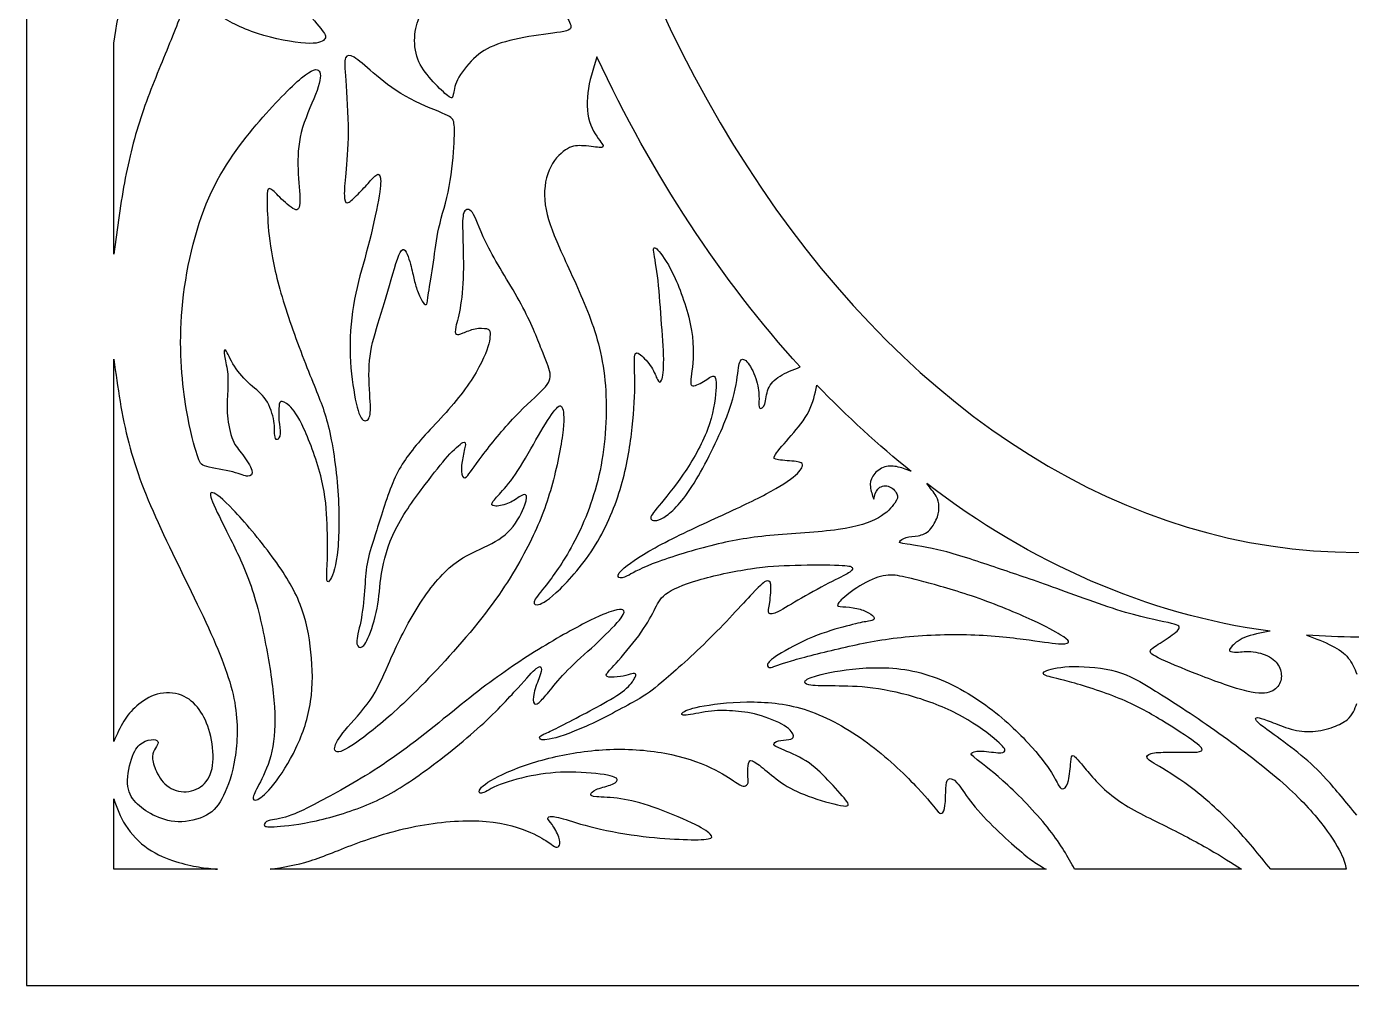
# Model space of a CAD drawing. Header units: millimetres. Extents: x 132 to 443, y 14 to 405.
# Drawn here: x 131.7 to 286.6, y 13.8 to 125.8 of the extents above; entities that cross this region are included whole.
import ezdxf

# ---------------------------------------------------------------- set-up
doc = ezdxf.new("R2010")
doc.units = ezdxf.units.MM
for name, color, linetype in [('Default', 7, 'Continuous'), ('DV1_Layer_1', 7, 'Continuous'), ('Layer_1', 7, 'Continuous')]:
    doc.layers.add(name, color=color, linetype=linetype)

# ---------------------------------------------------------------- blocks, each defined once
blk = doc.blocks.new('SE')
at = {"layer": 'DV1_Layer_1', "color": 7, "linetype": 'Continuous'}
for points, knots in [([(188.83, 209.61), (188.83, 129.43), (232.9, 64.4), (287.23, 64.4), (341.56, 64.4), (385.62, 129.43), (385.62, 209.61)], [0, 0, 0, 0, 0.333333, 0.333333, 0.333333, 1, 1, 1, 1]), ([(179.06, 152.5), (178.55, 153.67), (177.95, 155.11), (176.76, 157.11), (176.16, 157.68), (175.43, 157.83), (174.7, 157.98), (173.84, 157.72), (173.28, 157.82), (172.73, 157.92), (172.48, 158.38), (172.24, 158.84), (173.29, 159.29), (174.35, 159.73), (174.9, 160.86), (175.46, 161.99), (175.53, 163.81), (175.55, 165.54), (175.58, 167.27), (175.57, 168.92), (175.38, 170.33), (175.19, 171.74), (174.84, 172.93), (174.59, 173.57), (174.35, 174.21), (174.22, 174.31), (173.94, 174.09), (173.65, 173.87), (173.21, 173.33), (172.07, 171.2), (171.37, 169.62), (170.79, 168.04), (170.21, 166.46), (169.75, 164.89), (169.32, 162.33), (169.35, 161.35), (169.58, 159.89), (169.78, 159.42), (169.98, 158.95), (169.63, 158.79), (169.27, 158.64), (168.9, 158.56), (168.53, 158.49), (168.14, 158.51), (167.79, 158.79), (167.44, 159.08), (167.13, 159.63), (166.94, 160.09), (166.75, 160.55), (166.7, 160.91), (166.6, 161.04), (166.5, 161.18), (166.35, 161.09), (165.86, 160.58), (165.5, 160.15), (165.2, 159.01), (164.9, 157.86), (164.66, 156.01), (164.57, 154.09), (164.48, 152.18), (164.56, 150.21), (164.96, 148.33), (165.37, 146.45), (166.11, 144.67), (166.83, 143.36), (167.55, 142.06), (168.25, 141.23), (169.08, 140.38), (169.9, 139.53), (170.84, 138.66), (172.5, 137.56), (173.21, 137.33), (174.78, 137.04), (175.64, 136.99), (176.48, 137.12), (177.32, 137.26), (178.15, 137.59), (178.7, 137.91), (179.25, 138.23), (179.52, 138.54), (179.74, 138.66), (179.96, 138.77), (180.14, 138.69), (180.39, 137.89), (180.48, 137.17), (180.45, 136.11), (180.42, 135.04), (180.28, 133.63), (179.84, 132.15), (179.41, 130.67), (178.68, 129.13), (178.16, 128), (177.64, 126.88), (177.32, 126.16), (177.19, 125.26), (177.05, 124.36), (177.09, 123.28), (177.37, 122.36), (177.65, 121.44), (178.16, 120.68), (178.8, 119.93), (179.44, 119.18), (180.19, 118.44), (180.66, 118.02), (181.12, 117.61), (181.29, 117.52), (181.41, 117.51), (181.52, 117.49), (181.58, 117.55), (181.69, 118.22), (181.75, 118.84), (182.13, 119.61), (182.52, 120.39), (183.23, 121.34), (184, 122.07), (184.78, 122.81), (185.6, 123.34), (186.78, 123.76), (187.96, 124.19), (189.49, 124.52), (191.03, 124.76), (192.57, 124.99), (194.13, 125.13), (195.56, 125.55), (195.44, 125.82), (194.98, 126.83), (194.65, 127.58), (193.98, 128.44), (193.32, 129.3), (192.32, 130.29), (191, 131.26), (189.69, 132.23), (188.06, 133.19), (186.62, 134.37), (185.18, 135.54), (183.92, 136.94), (182.78, 138.37), (181.63, 139.8), (180.61, 141.26), (179.12, 143.53), (178.66, 144.34), (178.28, 144.9), (177.89, 145.45), (177.58, 145.75), (177.19, 145.89), (176.79, 146.03), (176.32, 146), (176.03, 145.85), (175.74, 145.7), (175.62, 145.43), (175.51, 145.15), (175.31, 145.85), (175.11, 146.55), (175.27, 147.1), (175.42, 147.64), (175.94, 148.03), (177.26, 148.3), (178.08, 148.18), (178.72, 148.01), (179.36, 147.84), (179.84, 147.61), (180.46, 147.44), (180.62, 147.5), (180.63, 147.86), (180.65, 148.22), (180.52, 148.9), (180.25, 149.67), (179.98, 150.45), (179.56, 151.34), (179.06, 152.5)], [0, 0, 0, 0, 0.016129, 0.016129, 0.032258, 0.032258, 0.032258, 0.048387, 0.048387, 0.048387, 0.064516, 0.064516, 0.064516, 0.080645, 0.080645, 0.080645, 0.096774, 0.096774, 0.096774, 0.112903, 0.112903, 0.112903, 0.129032, 0.129032, 0.129032, 0.145161, 0.145161, 0.145161, 0.16129, 0.16129, 0.177419, 0.177419, 0.177419, 0.193548, 0.193548, 0.209677, 0.209677, 0.225806, 0.225806, 0.225806, 0.241935, 0.241935, 0.241935, 0.258065, 0.258065, 0.258065, 0.274194, 0.274194, 0.274194, 0.290323, 0.290323, 0.290323, 0.306452, 0.306452, 0.322581, 0.322581, 0.322581, 0.33871, 0.33871, 0.33871, 0.354839, 0.354839, 0.354839, 0.370968, 0.370968, 0.370968, 0.387097, 0.387097, 0.387097, 0.403226, 0.403226, 0.419355, 0.419355, 0.435484, 0.435484, 0.435484, 0.451613, 0.451613, 0.451613, 0.467742, 0.467742, 0.467742, 0.483871, 0.483871, 0.5, 0.5, 0.5, 0.516129, 0.516129, 0.516129, 0.532258, 0.532258, 0.532258, 0.548387, 0.548387, 0.548387, 0.564516, 0.564516, 0.564516, 0.580645, 0.580645, 0.580645, 0.596774, 0.596774, 0.596774, 0.612903, 0.612903, 0.612903, 0.629032, 0.629032, 0.645161, 0.645161, 0.645161, 0.66129, 0.66129, 0.66129, 0.677419, 0.677419, 0.677419, 0.693548, 0.693548, 0.693548, 0.709677, 0.709677, 0.725806, 0.725806, 0.741935, 0.741935, 0.741935, 0.758065, 0.758065, 0.758065, 0.774194, 0.774194, 0.774194, 0.790323, 0.790323, 0.790323, 0.806452, 0.806452, 0.822581, 0.822581, 0.822581, 0.83871, 0.83871, 0.83871, 0.854839, 0.854839, 0.854839, 0.870968, 0.870968, 0.870968, 0.887097, 0.887097, 0.887097, 0.903226, 0.903226, 0.919355, 0.919355, 0.919355, 0.935484, 0.935484, 0.951613, 0.951613, 0.951613, 0.967742, 0.967742, 0.967742, 1, 1, 1, 1]), ([(141.95, 123.88), (142.61, 127.88), (143.27, 131.89), (144.46, 135.84), (145.65, 139.79), (147.36, 143.68), (150.3, 148.68), (153.23, 153.67), (157.38, 159.77), (160.18, 163.67), (162.99, 167.58), (164.45, 169.3), (165.26, 170.2), (166.08, 171.1), (166.25, 171.19), (166.35, 171.06), (166.45, 170.93), (166.48, 170.59), (166.07, 169.77), (165.65, 168.95), (164.79, 167.67), (163.63, 165.02), (162.47, 162.37), (161.01, 158.36), (159.97, 154.34), (158.93, 150.32), (158.3, 146.29), (158.4, 142.9), (158.5, 139.5), (159.33, 136.76), (160.43, 134.32), (161.53, 131.89), (164.28, 127.66), (165.88, 125.94), (166.31, 125.38), (166.74, 124.82), (166.8, 124.56), (166.55, 124.31), (166.31, 124.05), (165.22, 123.53), (158.44, 124.82), (155.18, 126.48), (154.1, 127.35), (153.03, 128.23), (152.51, 129.14), (152.04, 129.54), (151.57, 129.94), (151.14, 129.83), (150.55, 128.77), (149.97, 127.71), (148.48, 123.71), (146.3, 118.67), (145.42, 116.11), (144.53, 113.55), (143.84, 110.94), (143.3, 108.12), (142.75, 105.3), (142.35, 102.27), (141.95, 99.24)], [0, 0, 0, 0, 0.043478, 0.043478, 0.043478, 0.086957, 0.086957, 0.086957, 0.130435, 0.130435, 0.130435, 0.173913, 0.173913, 0.173913, 0.217391, 0.217391, 0.217391, 0.26087, 0.26087, 0.26087, 0.304348, 0.304348, 0.304348, 0.347826, 0.347826, 0.347826, 0.391304, 0.391304, 0.391304, 0.434783, 0.434783, 0.434783, 0.478261, 0.521739, 0.521739, 0.521739, 0.565217, 0.565217, 0.565217, 0.608696, 0.652174, 0.695652, 0.695652, 0.695652, 0.73913, 0.73913, 0.73913, 0.782609, 0.782609, 0.782609, 0.826087, 0.869565, 0.869565, 0.869565, 0.913043, 0.913043, 0.913043, 1, 1, 1, 1]), ([(172.28, 120.43), (173.26, 119.58), (175.78, 117.52), (181.11, 115.46), (181.79, 114.95), (181.79, 113.57), (181.72, 112.24), (181.65, 110.91), (181.51, 108.94), (181.16, 107.15), (180.82, 105.36), (180.28, 103.76), (179.95, 102.33), (179.62, 100.9), (179.5, 99.64), (179.32, 98.31), (179.13, 96.97), (178.87, 95.57), (178.74, 94.71), (178.62, 93.86), (178.62, 93.54), (178.53, 93.41), (178.45, 93.28), (178.28, 93.33), (178.08, 93.63), (177.88, 93.92), (177.64, 94.45), (177.27, 95.43), (177.14, 95.88), (177.02, 96.42), (176.89, 96.96), (176.77, 97.58), (176.54, 98.37), (176.31, 99.16), (175.97, 100.12), (175.57, 99.68), (175.17, 99.23), (174.7, 97.39), (174.18, 95.59), (173.66, 93.8), (173.09, 92.05), (172.65, 90.54), (172.2, 89.02), (171.89, 87.73), (171.8, 86.26), (171.72, 84.78), (171.86, 83.12), (171.92, 82.02), (171.98, 80.92), (171.95, 80.37), (171.75, 80.05), (171.55, 79.72), (171.17, 79.6), (170.85, 80.13), (170.52, 80.66), (170.23, 81.83), (169.99, 83.38), (169.74, 84.93), (169.34, 88.76), (169.86, 92.82), (170.24, 94.67), (170.63, 96.52), (171.15, 98.18), (171.65, 100.08), (172.15, 101.98), (173.12, 106.28), (173.18, 107.71), (173.12, 108.12), (173.06, 108.54), (172.92, 108.65), (172.68, 108.51), (172.43, 108.37), (172.09, 107.96), (171.68, 107.51), (171.26, 107.05), (170.77, 106.53), (170.33, 106.09), (169.89, 105.65), (169.49, 105.27), (169.24, 105.25), (169, 105.22), (168.91, 105.53), (168.9, 106.1), (168.88, 106.68), (168.94, 107.51), (169.06, 108.72), (169.17, 109.94), (169.51, 113.14), (169.17, 117.95), (169.06, 119.51), (168.94, 121.07), (168.83, 122.5), (169.51, 122.56), (170.04, 122.25), (170.57, 121.93), (171.29, 121.27), (172.28, 120.43)], [0, 0, 0, 0, 0.026316, 0.052632, 0.078947, 0.105263, 0.105263, 0.105263, 0.131579, 0.131579, 0.131579, 0.157895, 0.157895, 0.157895, 0.184211, 0.184211, 0.184211, 0.210526, 0.210526, 0.210526, 0.236842, 0.236842, 0.236842, 0.263158, 0.263158, 0.263158, 0.289474, 0.289474, 0.315789, 0.315789, 0.315789, 0.342105, 0.342105, 0.342105, 0.368421, 0.368421, 0.368421, 0.394737, 0.394737, 0.394737, 0.421053, 0.421053, 0.421053, 0.447368, 0.447368, 0.447368, 0.473684, 0.473684, 0.473684, 0.5, 0.5, 0.5, 0.526316, 0.526316, 0.526316, 0.552632, 0.552632, 0.552632, 0.578947, 0.605263, 0.605263, 0.605263, 0.631579, 0.631579, 0.631579, 0.657895, 0.684211, 0.684211, 0.684211, 0.710526, 0.710526, 0.710526, 0.736842, 0.736842, 0.736842, 0.763158, 0.763158, 0.763158, 0.789474, 0.789474, 0.789474, 0.815789, 0.815789, 0.815789, 0.842105, 0.842105, 0.842105, 0.868421, 0.894737, 0.894737, 0.894737, 0.921053, 0.947368, 0.947368, 0.947368, 1, 1, 1, 1]), ([(165.21, 84.3), (164.36, 86.39), (163.25, 89.25), (162.37, 91.87), (161.5, 94.48), (160.87, 96.86), (160.5, 98.79), (160.13, 100.72), (160.01, 102.21), (159.94, 103.46), (159.87, 104.7), (159.84, 105.7), (159.88, 106.28), (159.93, 106.85), (160.04, 106.99), (160.31, 106.83), (160.59, 106.68), (161.01, 106.22), (161.57, 105.68), (162.13, 105.13), (162.82, 104.5), (163.22, 104.43), (163.62, 104.36), (163.85, 105.33), (163.33, 109.71), (163.68, 113.92), (165.28, 117.18), (165.71, 118.37), (166.14, 119.56), (166.19, 120.3), (165.95, 120.63), (165.71, 120.96), (165.16, 120.87), (163.9, 119.83), (162.65, 118.78), (160.67, 116.78), (158.6, 114.33), (156.52, 111.89), (154.35, 108.99), (152.76, 105.12), (151.17, 101.24), (150.17, 96.37), (149.87, 92.05), (149.57, 87.73), (150.37, 80.17), (151.4, 76.74), (151.7, 75.78), (152, 74.82), (152.08, 74.62), (152.81, 74.42), (153.54, 74.22), (154.92, 74.02), (155.85, 73.79), (156.78, 73.56), (157.27, 73.31), (157.62, 73.29), (157.98, 73.28), (158.21, 73.51), (158.08, 73.99), (157.95, 74.48), (157.47, 75.22), (157.02, 75.8), (156.58, 76.37), (156.18, 76.77), (155.86, 77.53), (155.55, 78.29), (155.09, 80.52), (155.2, 82.06), (155.25, 82.92), (155.29, 83.78), (155.35, 85.67), (154.95, 86.87), (154.88, 87.36), (154.8, 87.84), (154.86, 88.22), (155.05, 87.99), (155.23, 87.76), (155.55, 86.93), (156.05, 86.14), (156.55, 85.35), (157.24, 84.61), (157.91, 84.01), (158.58, 83.41), (159.24, 82.95), (159.73, 82.22), (160.21, 81.49), (160.53, 80.49), (160.66, 79.73), (160.79, 78.97), (160.73, 78.46), (160.76, 78.1), (160.79, 77.74), (161.01, 77.34), (161.36, 77.86), (161.39, 78.27), (161.42, 78.69), (161.3, 79.26), (161.26, 79.79), (161.21, 80.32), (161.24, 80.8), (161.26, 81.2), (161.27, 81.61), (161.27, 81.92), (161.46, 82.01), (161.64, 82.09), (162.39, 81.81), (163.48, 80.37), (164.18, 78.84), (164.88, 77.31), (166.6, 72.62), (166.94, 67.64), (166.94, 63), (166.82, 61.86), (166.84, 61.44), (166.85, 61.03), (166.94, 60.77), (167.18, 61.1), (167.43, 61.43), (167.83, 62.34), (168.05, 64.08), (168.28, 65.81), (168.4, 70.9), (167.6, 76.68), (167.11, 78.79), (166.62, 80.89), (166.05, 82.21), (165.21, 84.3)], [0, 0, 0, 0, 0.019608, 0.019608, 0.019608, 0.039216, 0.039216, 0.039216, 0.058824, 0.058824, 0.058824, 0.078431, 0.078431, 0.078431, 0.098039, 0.098039, 0.098039, 0.117647, 0.117647, 0.117647, 0.137255, 0.137255, 0.137255, 0.156863, 0.176471, 0.196078, 0.215686, 0.215686, 0.215686, 0.235294, 0.235294, 0.235294, 0.254902, 0.254902, 0.254902, 0.27451, 0.27451, 0.27451, 0.294118, 0.294118, 0.294118, 0.313725, 0.313725, 0.313725, 0.333333, 0.352941, 0.352941, 0.352941, 0.372549, 0.372549, 0.372549, 0.392157, 0.392157, 0.392157, 0.411765, 0.411765, 0.411765, 0.431373, 0.431373, 0.431373, 0.45098, 0.45098, 0.45098, 0.470588, 0.470588, 0.470588, 0.490196, 0.509804, 0.509804, 0.509804, 0.529412, 0.54902, 0.54902, 0.54902, 0.568627, 0.568627, 0.568627, 0.588235, 0.588235, 0.588235, 0.607843, 0.607843, 0.607843, 0.627451, 0.627451, 0.627451, 0.647059, 0.647059, 0.647059, 0.666667, 0.666667, 0.666667, 0.686275, 0.705882, 0.705882, 0.705882, 0.72549, 0.72549, 0.72549, 0.745098, 0.745098, 0.745098, 0.764706, 0.764706, 0.764706, 0.784314, 0.803922, 0.803922, 0.803922, 0.823529, 0.843137, 0.862745, 0.882353, 0.882353, 0.882353, 0.901961, 0.901961, 0.901961, 0.921569, 0.921569, 0.921569, 0.941176, 0.960784, 0.960784, 0.960784, 1, 1, 1, 1]), ([(198.41, 122.29), (197.97, 120.87), (197.52, 119.46), (197.36, 118.08), (197.19, 116.69), (197.3, 115.35), (197.69, 114.32), (198.08, 113.29), (198.74, 112.57), (199.01, 112.17), (199.28, 111.77), (199.05, 111.6), (197.33, 111.89), (196.63, 111.91), (195.93, 111.94), (195.39, 111.86), (194.73, 111.41), (194.07, 110.97), (193.3, 110.17), (192.83, 109.05), (192.35, 107.94), (192.01, 105.07), (193.73, 100.44), (196.13, 95.51), (197.13, 93.04), (198.13, 90.56), (198.94, 88.07), (199.29, 85.04), (199.65, 82.01), (199.57, 78.43), (199.01, 75.18), (198.45, 71.93), (196.39, 66.09), (192.61, 60.6), (191.47, 59.34), (191.22, 58.91), (190.98, 58.48), (191.15, 58.02), (192.47, 58.6), (193.67, 59.7), (194.87, 60.8), (196.62, 62.72), (198.01, 64.88), (199.39, 67.04), (200.42, 69.44), (201.13, 71.73), (201.83, 74.02), (202.2, 76.2), (202.45, 78.25), (202.7, 80.3), (202.84, 82.23), (202.85, 83.82), (202.86, 85.41), (202.76, 86.65), (202.82, 87.25), (202.89, 87.84), (203.11, 87.79), (203.5, 87.47), (203.89, 87.16), (204.43, 86.59), (204.79, 86.03), (205.15, 85.47), (205.32, 84.93), (205.49, 84.6), (205.66, 84.27), (205.83, 84.15), (205.98, 84.51), (206.12, 84.87), (206.23, 85.7), (206.22, 86.96), (206.21, 88.22), (206.06, 89.91), (205.93, 91.67), (205.8, 93.43), (205.69, 95.26), (205.5, 96.7), (205.32, 98.15), (205.06, 99.21), (205.04, 99.69), (205.03, 100.17), (205.25, 100.07), (206.15, 99.01), (206.83, 98.05), (207.58, 96.38), (208.32, 94.71), (209.14, 92.34), (209.81, 88.33), (209.67, 86.7), (209.53, 85.62), (209.4, 84.54), (209.28, 84.02), (209.52, 83.89), (209.76, 83.76), (210.98, 84.3), (211.82, 85.05), (212.07, 84.98), (212.32, 84.9), (212.4, 84.38), (212.32, 83.29), (212.24, 82.19), (212.01, 80.53), (211.34, 78.75), (210.68, 76.98), (209.59, 75.1), (207.44, 71.96), (206.38, 70.7), (205.68, 69.86), (204.97, 69.01), (204.63, 68.58), (204.73, 68.32), (204.83, 68.06), (205.38, 67.97), (206.22, 68.47), (207.07, 68.97), (208.21, 70.06), (209.53, 72.1), (210.84, 74.14), (212.33, 77.11), (213.26, 79.4), (214.19, 81.69), (214.56, 83.29), (214.76, 84.48), (214.96, 85.67), (214.99, 86.44), (215.18, 86.77), (215.36, 87.1), (215.71, 86.99), (216.08, 86.51), (216.45, 86.04), (217.25, 84.38), (217.42, 82.24), (217.31, 81.38), (217.44, 81.25), (217.57, 81.12), (217.88, 81.29), (218.04, 81.73), (218.2, 82.18), (218.2, 82.89), (218.68, 84.09), (219.15, 84.58), (219.82, 84.99), (220.48, 85.4), (221.33, 85.73), (222.18, 86.06)], [0, 0, 0, 0, 0.017857, 0.017857, 0.017857, 0.035714, 0.035714, 0.035714, 0.053571, 0.053571, 0.053571, 0.071429, 0.089286, 0.089286, 0.089286, 0.107143, 0.107143, 0.107143, 0.125, 0.125, 0.125, 0.142857, 0.160714, 0.178571, 0.178571, 0.178571, 0.196429, 0.196429, 0.196429, 0.214286, 0.214286, 0.214286, 0.232143, 0.25, 0.267857, 0.267857, 0.267857, 0.285714, 0.303571, 0.303571, 0.303571, 0.321429, 0.321429, 0.321429, 0.339286, 0.339286, 0.339286, 0.357143, 0.357143, 0.357143, 0.375, 0.375, 0.375, 0.392857, 0.392857, 0.392857, 0.410714, 0.410714, 0.410714, 0.428571, 0.428571, 0.428571, 0.446429, 0.446429, 0.446429, 0.464286, 0.464286, 0.464286, 0.482143, 0.482143, 0.482143, 0.5, 0.5, 0.5, 0.517857, 0.517857, 0.517857, 0.535714, 0.535714, 0.535714, 0.553571, 0.553571, 0.571429, 0.571429, 0.571429, 0.589286, 0.589286, 0.607143, 0.607143, 0.607143, 0.625, 0.625, 0.625, 0.642857, 0.660714, 0.660714, 0.660714, 0.678571, 0.678571, 0.678571, 0.696429, 0.696429, 0.696429, 0.714286, 0.714286, 0.732143, 0.732143, 0.732143, 0.75, 0.75, 0.75, 0.767857, 0.767857, 0.767857, 0.785714, 0.785714, 0.785714, 0.803571, 0.803571, 0.803571, 0.821429, 0.821429, 0.821429, 0.839286, 0.839286, 0.839286, 0.857143, 0.857143, 0.857143, 0.875, 0.892857, 0.910714, 0.910714, 0.910714, 0.928571, 0.928571, 0.928571, 0.946429, 0.946429, 0.964286, 0.964286, 0.964286, 1, 1, 1, 1]), ([(172.69, 67.04), (173.21, 68.7), (174.58, 73.39), (176.41, 75.91), (177.81, 77.5), (179.22, 79.09), (181.11, 81), (182.52, 82.82), (183.94, 84.64), (184.88, 86.36), (185.38, 87.59), (185.89, 88.82), (185.94, 89.56), (185.93, 89.98), (185.91, 90.39), (185.83, 90.48), (185.53, 90.54), (185.23, 90.59), (184.71, 90.62), (184.2, 90.52), (183.68, 90.42), (183.17, 90.19), (182.78, 90.03), (182.39, 89.88), (181.88, 89.71), (181.79, 90.48), (182.31, 92.14), (182.49, 93.3), (182.68, 94.46), (182.79, 95.94), (182.81, 97.62), (182.82, 99.29), (182.74, 101.15), (182.72, 102.34), (182.71, 103.53), (182.82, 104.56), (183.62, 104.56), (184.01, 103.89), (184.4, 103.21), (185.14, 100.52), (188.4, 95.54), (189.56, 93.4), (190.72, 91.25), (191.41, 89.45), (191.94, 88.13), (192.47, 86.81), (192.84, 85.98), (192.94, 85.34), (193.04, 84.7), (192.87, 84.24), (192.15, 83.48), (191.44, 82.72), (190.18, 81.66), (188.82, 80.23), (187.46, 78.8), (186, 77), (185.01, 75.68), (184.02, 74.36), (183.51, 73.53), (183.18, 73.23), (182.85, 72.93), (182.71, 73.16), (182.64, 73.53), (182.57, 73.91), (182.57, 74.94), (183.08, 76.83), (183.08, 77.68), (181.02, 75.8), (179.42, 73.74), (178.32, 72.28), (177.21, 70.82), (175.81, 68.93), (174.88, 67.08), (173.95, 65.24), (173.49, 63.43), (173.25, 61.92), (173.01, 60.4), (172.98, 59.17), (172.73, 57.87), (172.49, 56.56), (172.03, 55.19), (171.66, 54.37), (171.29, 53.56), (171, 53.3), (170.76, 53.29), (170.52, 53.27), (170.32, 53.5), (170.36, 54.09), (170.4, 54.67), (170.69, 55.62), (170.89, 56.75), (171.09, 57.88), (171.32, 60.51), (171.43, 62.46), (171.63, 63.43), (171.83, 64.41), (172.18, 65.38), (172.69, 67.04)], [0, 0, 0, 0, 0.025, 0.05, 0.05, 0.05, 0.075, 0.075, 0.075, 0.1, 0.1, 0.1, 0.125, 0.125, 0.125, 0.15, 0.15, 0.15, 0.175, 0.175, 0.175, 0.2, 0.2, 0.2, 0.225, 0.25, 0.275, 0.275, 0.275, 0.3, 0.3, 0.3, 0.325, 0.325, 0.325, 0.35, 0.375, 0.375, 0.375, 0.4, 0.425, 0.425, 0.425, 0.45, 0.45, 0.45, 0.475, 0.475, 0.475, 0.5, 0.5, 0.5, 0.525, 0.525, 0.525, 0.55, 0.55, 0.55, 0.575, 0.575, 0.575, 0.6, 0.6, 0.6, 0.625, 0.65, 0.675, 0.7, 0.725, 0.725, 0.725, 0.75, 0.75, 0.75, 0.775, 0.775, 0.775, 0.8, 0.8, 0.8, 0.825, 0.825, 0.825, 0.85, 0.85, 0.85, 0.875, 0.875, 0.875, 0.9, 0.9, 0.9, 0.925, 0.95, 0.95, 0.95, 1, 1, 1, 1]), ([(141.95, 86.96), (142.41, 83.67), (142.87, 80.37), (143.7, 77.18), (144.53, 73.99), (146.93, 67.81), (151.4, 59.11), (153.01, 55.58), (154.63, 52.04), (155.63, 49.32), (156.08, 46.86), (156.52, 44.4), (156.41, 42.2), (156.11, 40.36), (155.81, 38.53), (155.32, 37.07), (154.79, 35.99), (154.26, 34.9), (153.69, 34.18), (152.77, 33.68), (151.86, 33.18), (149.34, 32.61), (147.39, 33.3), (146.56, 33.71), (145.73, 34.13), (145.04, 34.61), (144.52, 35.18), (143.99, 35.76), (143.61, 36.41), (143.57, 37.4), (143.53, 38.39), (143.81, 39.71), (144.14, 40.58), (144.47, 41.45), (144.84, 41.88), (145.29, 42.15), (145.73, 42.42), (146.25, 42.54), (146.59, 42.53), (146.93, 42.51), (147.11, 42.37), (147.12, 42.18), (147.13, 42), (146.99, 41.77), (146.83, 41.51), (146.68, 41.25), (146.33, 40.68), (146.56, 39.65), (146.83, 39.02), (147.11, 38.39), (147.53, 37.65), (148.16, 37.14), (148.79, 36.64), (149.62, 36.39), (150.42, 36.43), (151.23, 36.47), (152, 36.82), (152.56, 37.4), (153.12, 37.99), (153.8, 39.65), (153.29, 43.51), (152.08, 46.17), (150.71, 47.38), (149.85, 47.71), (148.99, 48.03), (147.96, 48.09), (147.03, 47.83), (146.1, 47.58), (145.27, 47), (144.63, 46.45), (143.99, 45.89), (143.53, 45.34), (143.11, 44.66), (142.7, 43.97), (142.33, 43.14), (141.95, 42.31)], [0, 0, 0, 0, 0.033333, 0.033333, 0.033333, 0.066667, 0.1, 0.1, 0.1, 0.133333, 0.133333, 0.133333, 0.166667, 0.166667, 0.166667, 0.2, 0.2, 0.2, 0.233333, 0.233333, 0.233333, 0.266667, 0.3, 0.3, 0.3, 0.333333, 0.333333, 0.333333, 0.366667, 0.366667, 0.366667, 0.4, 0.4, 0.4, 0.433333, 0.433333, 0.433333, 0.466667, 0.466667, 0.466667, 0.5, 0.5, 0.5, 0.533333, 0.533333, 0.533333, 0.566667, 0.6, 0.6, 0.6, 0.633333, 0.633333, 0.633333, 0.666667, 0.666667, 0.666667, 0.7, 0.7, 0.7, 0.733333, 0.766667, 0.8, 0.833333, 0.833333, 0.833333, 0.866667, 0.866667, 0.866667, 0.9, 0.9, 0.9, 0.933333, 0.933333, 0.933333, 1, 1, 1, 1]), ([(235.09, 73.9), (234.53, 74.1), (233.98, 74.31), (233.44, 74.41), (232.9, 74.51), (232.37, 74.51), (231.88, 74.31), (231.39, 74.11), (230.93, 73.71), (230.66, 73.31), (230.4, 72.9), (230.33, 72.48), (230.38, 72.03), (230.43, 71.58), (230.6, 71.1), (230.77, 70.61), (230.87, 71.06), (230.97, 71.5), (231.26, 71.8), (231.54, 72.1), (232.01, 72.26), (232.9, 72), (233.31, 71.58), (233.48, 71.24), (233.64, 70.9), (233.56, 70.63), (233.23, 70.16), (232.9, 69.69), (232.33, 69.01), (231.33, 68.44), (230.33, 67.86), (228.9, 67.37), (224.33, 66.74), (221.19, 66.6), (218.63, 66.36), (216.06, 66.12), (214.08, 65.77), (211.72, 65.17), (209.35, 64.57), (206.61, 63.72), (204.89, 63.04), (203.17, 62.37), (202.47, 61.89), (201.97, 61.64), (201.47, 61.39), (201.17, 61.37), (200.99, 61.47), (200.81, 61.57), (200.76, 61.79), (201.36, 62.36), (201.97, 62.93), (203.24, 63.86), (205.21, 64.94), (207.18, 66.03), (209.85, 67.27), (212.21, 68.36), (214.56, 69.44), (216.61, 70.37), (219.8, 72.07), (222.12, 73.61), (222.46, 74.38), (222.45, 74.62), (222.45, 74.85), (222.26, 74.94), (221.7, 75.01), (221.13, 75.08), (220.19, 75.14), (219.65, 75.21), (219.11, 75.28), (218.96, 75.37), (219.28, 75.84), (219.59, 76.31), (220.36, 77.17), (221.9, 78.95), (222.68, 79.88), (223.18, 80.87), (223.68, 81.86), (223.91, 82.91), (224.14, 83.95)], [0, 0, 0, 0, 0.034483, 0.034483, 0.034483, 0.068966, 0.068966, 0.068966, 0.103448, 0.103448, 0.103448, 0.137931, 0.137931, 0.137931, 0.172414, 0.172414, 0.172414, 0.206897, 0.206897, 0.206897, 0.241379, 0.241379, 0.275862, 0.275862, 0.275862, 0.310345, 0.310345, 0.310345, 0.344828, 0.344828, 0.344828, 0.37931, 0.37931, 0.413793, 0.413793, 0.413793, 0.448276, 0.448276, 0.448276, 0.482759, 0.482759, 0.482759, 0.517241, 0.517241, 0.517241, 0.551724, 0.551724, 0.551724, 0.586207, 0.586207, 0.586207, 0.62069, 0.62069, 0.62069, 0.655172, 0.655172, 0.655172, 0.689655, 0.689655, 0.724138, 0.758621, 0.758621, 0.758621, 0.793103, 0.793103, 0.793103, 0.827586, 0.827586, 0.827586, 0.862069, 0.862069, 0.862069, 0.896552, 0.896552, 0.931034, 0.931034, 0.931034, 1, 1, 1, 1]), ([(177.84, 48.75), (180.19, 51.13), (183.14, 54.36), (185.38, 57.28), (187.63, 60.2), (190.72, 65.41), (192.32, 69.36), (192.98, 71.6), (193.64, 73.85), (194.16, 76.37), (194.39, 78.1), (194.61, 79.83), (194.56, 80.78), (194.4, 81.22), (194.24, 81.66), (193.98, 81.61), (193.51, 81.03), (193.04, 80.46), (192.35, 79.37), (191.58, 78.04), (190.81, 76.71), (189.95, 75.14), (189.18, 73.95), (188.4, 72.76), (187.03, 71.16), (186.34, 70.47), (186.2, 70.23), (186.06, 69.99), (186.17, 69.7), (187.43, 69.87), (187.97, 70.09), (188.52, 70.3), (188.98, 70.64), (189.33, 70.87), (189.69, 71.1), (189.95, 71.22), (190.09, 71.12), (190.24, 71.02), (190.26, 70.7), (189.99, 69.94), (189.72, 69.18), (189.15, 67.98), (188.33, 67.08), (187.52, 66.18), (186.46, 65.58), (185.23, 64.99), (184, 64.41), (181.19, 63.26), (176.81, 57.42), (174.81, 53.07), (174.05, 51.35), (173.29, 49.64), (172.78, 48.38), (171.9, 47.12), (171.03, 45.86), (169.8, 44.6), (169, 43.64), (168.2, 42.68), (167.83, 42.02), (167.77, 41.58), (167.71, 41.14), (167.97, 40.91), (168.73, 41.24), (169.49, 41.57), (170.75, 42.45), (172.25, 43.66), (173.75, 44.86), (175.5, 46.37), (177.84, 48.75)], [0, 0, 0, 0, 0.037037, 0.037037, 0.037037, 0.074074, 0.111111, 0.111111, 0.111111, 0.148148, 0.148148, 0.148148, 0.185185, 0.185185, 0.185185, 0.222222, 0.222222, 0.222222, 0.259259, 0.259259, 0.259259, 0.296296, 0.296296, 0.296296, 0.333333, 0.37037, 0.37037, 0.37037, 0.407407, 0.444444, 0.444444, 0.444444, 0.481481, 0.481481, 0.481481, 0.518519, 0.518519, 0.518519, 0.555556, 0.555556, 0.555556, 0.592593, 0.592593, 0.592593, 0.62963, 0.62963, 0.62963, 0.666667, 0.703704, 0.740741, 0.740741, 0.740741, 0.777778, 0.777778, 0.777778, 0.814815, 0.814815, 0.814815, 0.851852, 0.851852, 0.851852, 0.888889, 0.888889, 0.888889, 0.925926, 0.925926, 0.925926, 1, 1, 1, 1]), ([(160.72, 46.36), (160.59, 48.4), (160.25, 50.76), (159.79, 53.22), (159.33, 55.68), (158.75, 58.22), (158, 60.44), (157.24, 62.66), (156.29, 64.55), (155.45, 66.24), (154.6, 67.93), (153.86, 69.41), (153.5, 70.3), (153.14, 71.19), (153.2, 71.76), (154.63, 70.73), (155.91, 69.38), (157.18, 68.04), (160.84, 63.69), (163.02, 60.14), (163.73, 58.32), (164.45, 56.51), (164.79, 54.65), (164.99, 52.74), (165.19, 50.84), (165.25, 48.89), (164.96, 46.99), (164.68, 45.09), (163.42, 41.37), (161.47, 38.33), (160.66, 37.3), (159.84, 36.27), (159.18, 35.73), (158.77, 35.53), (158.35, 35.33), (158.18, 35.47), (158.25, 35.81), (158.32, 36.16), (158.64, 36.7), (159.08, 37.59), (159.53, 38.48), (160.1, 39.71), (160.43, 41.17), (160.76, 42.63), (160.85, 44.33), (160.72, 46.36)], [0, 0, 0, 0, 0.055556, 0.055556, 0.055556, 0.111111, 0.111111, 0.111111, 0.166667, 0.166667, 0.166667, 0.222222, 0.222222, 0.222222, 0.277778, 0.333333, 0.333333, 0.333333, 0.388889, 0.444444, 0.444444, 0.444444, 0.5, 0.5, 0.5, 0.555556, 0.555556, 0.555556, 0.611111, 0.666667, 0.666667, 0.666667, 0.722222, 0.722222, 0.722222, 0.777778, 0.777778, 0.777778, 0.833333, 0.833333, 0.833333, 0.888889, 0.888889, 0.888889, 1, 1, 1, 1]), ([(277.1, 55.18), (276.01, 54.98), (274.92, 54.79), (274.12, 54.45), (273.33, 54.12), (272.83, 53.65), (272.57, 53.36), (272.31, 53.06), (272.3, 52.95), (272.41, 52.86), (272.53, 52.78), (272.77, 52.72), (273.7, 52.76), (275.07, 52.96), (276.7, 52.42), (277.26, 52.04), (277.82, 51.66), (278.14, 51.18), (278.3, 50.68), (278.45, 50.18), (278.45, 49.15), (277.77, 48.38), (277.2, 48.14), (276.64, 47.91), (275.85, 47.82), (274.38, 48.17), (272.91, 48.52), (270.76, 49.31), (268.77, 50.08), (266.79, 50.85), (264.97, 51.61), (263.06, 52.56), (262.96, 52.76), (263.21, 53.04), (263.46, 53.32), (264.06, 53.68), (264.71, 54.1), (265.36, 54.52), (266.06, 55.01), (266.35, 55.34), (266.64, 55.68), (266.53, 55.86), (265.57, 56.1), (264.6, 56.33), (262.79, 56.62), (260.2, 57.39), (257.62, 58.16), (254.26, 59.42), (251.68, 60.35), (249.09, 61.27), (247.28, 61.87), (245.22, 62.57), (243.17, 63.26), (240.87, 64.04), (238.95, 64.54), (237.04, 65.03), (235.51, 65.23), (233.86, 65.47), (233.73, 65.52), (233.81, 65.65), (233.88, 65.79), (234.17, 66.02), (234.57, 66.13), (234.97, 66.24), (235.48, 66.24), (235.97, 66.34), (236.46, 66.43), (236.91, 66.61), (237.31, 67.02), (237.7, 67.43), (238.03, 68.06), (238.38, 69.06), (238.41, 69.43), (238.37, 70.17), (238.3, 70.54), (238.05, 70.98), (237.8, 71.42), (237.38, 71.93), (236.96, 72.43)], [0, 0, 0, 0, 0.033333, 0.033333, 0.033333, 0.066667, 0.066667, 0.066667, 0.1, 0.1, 0.1, 0.133333, 0.133333, 0.166667, 0.2, 0.2, 0.2, 0.233333, 0.233333, 0.233333, 0.266667, 0.3, 0.3, 0.3, 0.333333, 0.333333, 0.333333, 0.366667, 0.366667, 0.366667, 0.4, 0.4, 0.433333, 0.433333, 0.433333, 0.466667, 0.466667, 0.466667, 0.5, 0.5, 0.5, 0.533333, 0.533333, 0.533333, 0.566667, 0.566667, 0.566667, 0.6, 0.6, 0.6, 0.633333, 0.633333, 0.633333, 0.666667, 0.666667, 0.666667, 0.7, 0.7, 0.733333, 0.733333, 0.733333, 0.766667, 0.766667, 0.766667, 0.8, 0.8, 0.8, 0.833333, 0.833333, 0.833333, 0.866667, 0.866667, 0.9, 0.9, 0.933333, 0.933333, 0.933333, 1, 1, 1, 1]), ([(206.02, 49.24), (207.24, 50.28), (209.24, 52.01), (211.28, 54.02), (213.32, 56.03), (215.41, 58.33), (216.56, 59.56), (217.72, 60.79), (217.95, 60.95), (218.18, 61.02), (218.42, 61.1), (218.66, 61.1), (218.73, 60.63), (218.81, 60.16), (218.71, 59.22), (218.61, 58.55), (218.51, 57.88), (218.41, 57.48), (218.53, 57.3), (218.65, 57.12), (218.99, 57.16), (220.26, 57.8), (221.19, 58.4), (223.49, 59.73), (224.86, 60.46), (225.9, 60.99), (226.93, 61.52), (227.63, 61.85), (228.34, 62.35), (228.36, 62.52), (228.24, 62.64), (228.12, 62.77), (227.6, 62.94), (221.3, 62.94), (218.31, 62.77), (216.37, 62.48), (214.44, 62.19), (212.07, 61.69), (208.44, 60.63), (207.18, 60.07), (206.45, 59.51), (205.71, 58.95), (205.5, 58.38), (205.1, 57.59), (204.71, 56.8), (204.14, 55.8), (203.3, 54.66), (202.45, 53.52), (201.34, 52.23), (200.65, 51.46), (199.96, 50.68), (199.68, 50.41), (199.57, 50.21), (199.46, 50.01), (199.5, 49.88), (199.81, 49.83), (200.11, 49.78), (200.68, 49.81), (201.16, 49.89), (201.63, 49.96), (202, 50.09), (202.29, 50.16), (202.58, 50.24), (202.8, 50.25), (202.9, 50.21), (203.01, 50.18), (203.01, 50.01), (202.5, 49.06), (201.88, 48.52), (201.27, 47.98), (200.3, 47.37), (199.23, 46.77), (198.17, 46.17), (197.01, 45.58), (195.99, 45.04), (194.96, 44.51), (194.06, 44.02), (193.39, 43.7), (192.73, 43.38), (192.3, 43.22), (192.04, 43.08), (191.77, 42.94), (191.67, 42.81), (191.73, 42.67), (191.79, 42.54), (192, 42.4), (192.85, 42.56), (193.7, 42.72), (195.19, 43.2), (197.14, 44.07), (199.08, 44.95), (201.5, 46.24), (202.93, 47.05), (204.35, 47.87), (204.8, 48.21), (206.02, 49.24)], [0, 0, 0, 0, 0.027778, 0.027778, 0.027778, 0.055556, 0.055556, 0.055556, 0.083333, 0.083333, 0.083333, 0.111111, 0.111111, 0.111111, 0.138889, 0.138889, 0.138889, 0.166667, 0.166667, 0.166667, 0.194444, 0.194444, 0.222222, 0.222222, 0.25, 0.25, 0.25, 0.277778, 0.277778, 0.305556, 0.305556, 0.305556, 0.333333, 0.361111, 0.388889, 0.388889, 0.388889, 0.416667, 0.416667, 0.444444, 0.444444, 0.444444, 0.472222, 0.472222, 0.472222, 0.5, 0.5, 0.5, 0.527778, 0.527778, 0.527778, 0.555556, 0.555556, 0.555556, 0.583333, 0.583333, 0.583333, 0.611111, 0.611111, 0.611111, 0.638889, 0.638889, 0.638889, 0.666667, 0.666667, 0.666667, 0.694444, 0.722222, 0.722222, 0.722222, 0.75, 0.75, 0.75, 0.777778, 0.777778, 0.777778, 0.805556, 0.805556, 0.805556, 0.833333, 0.833333, 0.833333, 0.861111, 0.861111, 0.861111, 0.888889, 0.888889, 0.888889, 0.916667, 0.916667, 0.916667, 0.944444, 0.944444, 0.944444, 1, 1, 1, 1]), ([(236.63, 60.96), (238.13, 60.56), (240.3, 59.97), (242.65, 59.15), (245.01, 58.33), (247.55, 57.28), (249.29, 56.48), (251.02, 55.68), (251.95, 55.13), (252.57, 54.76), (253.19, 54.39), (253.51, 54.19), (253.59, 53.83), (253.36, 53.68), (252.65, 53.7), (251.93, 53.72), (250.74, 53.92), (247.15, 54.41), (244.77, 54.69), (242.11, 54.78), (239.45, 54.86), (236.53, 54.75), (233.98, 54.47), (231.44, 54.19), (229.29, 53.75), (227.07, 53.24), (224.86, 52.73), (222.59, 52.16), (221.16, 51.74), (219.73, 51.31), (219.15, 51.02), (218.43, 50.91), (218.18, 51.25), (218.95, 52.15), (222.12, 53.86), (225.1, 55.11), (226.5, 55.49), (228.63, 56.05), (229.36, 56.22), (229.84, 56.3), (230.31, 56.39), (230.54, 56.39), (230.83, 56.55), (230.89, 56.7), (230.75, 56.89), (230.61, 57.08), (230.29, 57.29), (229.44, 57.68), (228.93, 57.85), (228.37, 57.93), (227.8, 58.02), (227.19, 58.02), (226.85, 58.07), (226.5, 58.12), (226.43, 58.22), (226.99, 58.89), (227.62, 59.46), (228.47, 60.04), (229.32, 60.62), (230.39, 61.2), (232.13, 61.79), (232.8, 61.79), (233.55, 61.68), (234.3, 61.57), (235.13, 61.36), (236.63, 60.96)], [0, 0, 0, 0, 0.037037, 0.037037, 0.037037, 0.074074, 0.074074, 0.074074, 0.111111, 0.111111, 0.111111, 0.148148, 0.148148, 0.185185, 0.185185, 0.185185, 0.222222, 0.222222, 0.259259, 0.259259, 0.259259, 0.296296, 0.296296, 0.296296, 0.333333, 0.333333, 0.333333, 0.37037, 0.37037, 0.37037, 0.407407, 0.407407, 0.444444, 0.481481, 0.518519, 0.518519, 0.555556, 0.555556, 0.592593, 0.592593, 0.592593, 0.62963, 0.62963, 0.666667, 0.666667, 0.666667, 0.703704, 0.703704, 0.740741, 0.740741, 0.740741, 0.777778, 0.777778, 0.777778, 0.814815, 0.814815, 0.851852, 0.851852, 0.851852, 0.888889, 0.888889, 0.925926, 0.925926, 0.925926, 1, 1, 1, 1]), ([(167.22, 35.93), (169.37, 37.1), (174.92, 40.25), (180.93, 45.34), (183.55, 47.4), (186.17, 49.47), (188.4, 51.04), (190.71, 52.5), (193.01, 53.96), (195.39, 55.3), (197.06, 56.16), (198.74, 57.02), (199.71, 57.39), (200.34, 57.58), (200.97, 57.77), (201.25, 57.77), (201.44, 57.67), (201.63, 57.56), (201.71, 57.36), (201.24, 56.73), (200.77, 56.11), (199.74, 55.05), (198.62, 54), (197.5, 52.96), (196.3, 51.93), (195.36, 51), (194.41, 50.07), (193.04, 48.41), (191.84, 46.95), (191.27, 46.55), (191.11, 46.7), (190.95, 46.86), (190.92, 47.38), (191.07, 47.99), (191.21, 48.61), (191.52, 49.32), (191.71, 49.84), (191.9, 50.35), (191.95, 50.67), (191.91, 50.87), (191.87, 51.07), (191.72, 51.15), (191.32, 50.82), (190.92, 50.5), (190.26, 49.75), (189.16, 48.54), (188.06, 47.32), (186.51, 45.63), (184.44, 43.77), (182.36, 41.91), (179.76, 39.88), (177.64, 38.38), (175.52, 36.87), (173.89, 35.9), (171.92, 35.06), (169.94, 34.21), (167.63, 33.5), (165.65, 33.05), (163.68, 32.61), (162.04, 32.44), (161.04, 32.37), (160.04, 32.29), (159.67, 32.32), (159.57, 32.48), (159.47, 32.64), (159.81, 33.21), (161.3, 33.21), (162.43, 33.6), (163.56, 33.98), (165.08, 34.75), (167.22, 35.93)], [0, 0, 0, 0, 0.037037, 0.074074, 0.074074, 0.074074, 0.111111, 0.111111, 0.111111, 0.148148, 0.148148, 0.148148, 0.185185, 0.185185, 0.185185, 0.222222, 0.222222, 0.222222, 0.259259, 0.259259, 0.259259, 0.296296, 0.296296, 0.296296, 0.333333, 0.333333, 0.333333, 0.37037, 0.407407, 0.444444, 0.444444, 0.444444, 0.481481, 0.481481, 0.481481, 0.518519, 0.518519, 0.518519, 0.555556, 0.555556, 0.555556, 0.592593, 0.592593, 0.592593, 0.62963, 0.62963, 0.62963, 0.666667, 0.666667, 0.666667, 0.703704, 0.703704, 0.703704, 0.740741, 0.740741, 0.740741, 0.777778, 0.777778, 0.777778, 0.814815, 0.814815, 0.814815, 0.851852, 0.851852, 0.851852, 0.888889, 0.925926, 0.925926, 0.925926, 1, 1, 1, 1]), ([(293.08, 54.73), (291.15, 54.58), (289.19, 54.5), (287.23, 54.5), (285.26, 54.5), (283.31, 54.58), (281.37, 54.73)], [0, 0, 0, 0, 0.333333, 0.333333, 0.333333, 1, 1, 1, 1]), ([(281.37, 54.73), (282.43, 54.33), (283.48, 53.92), (284.32, 53.49), (285.16, 53.06), (285.79, 52.61), (286.24, 52.05), (286.69, 51.49), (286.96, 50.84), (287.23, 50.18)], [0, 0, 0, 0, 0.25, 0.25, 0.25, 0.5, 0.5, 0.5, 1, 1, 1, 1]), ([(254.25, 27.37), (253.46, 28.8), (252.68, 30.24), (251.33, 31.96), (249.98, 33.69), (248.06, 35.7), (246.46, 37.18), (244.85, 38.67), (243.55, 39.63), (242.87, 40.16), (242.18, 40.7), (242.11, 40.81), (242.32, 41.05), (242.61, 41.18), (243.2, 41.18), (243.8, 41.17), (244.69, 41.03), (245.26, 40.99), (245.82, 40.95), (246.05, 41.03), (246.14, 41.38), (245.99, 41.67), (245.17, 42.38), (244.35, 43.1), (242.85, 44.24), (241.13, 45.19), (239.41, 46.15), (237.47, 46.92), (235.54, 47.49), (233.61, 48.06), (231.7, 48.44), (230.04, 48.61), (228.39, 48.79), (226.99, 48.78), (225.82, 48.79), (224.65, 48.79), (223.7, 48.82), (223.2, 48.92), (222.7, 49.02), (222.65, 49.19), (222.77, 49.37), (222.89, 49.55), (223.19, 49.74), (224.2, 50.01), (225.22, 50.29), (226.94, 50.66), (231.21, 51.01), (233.76, 50.98), (236.28, 50.31), (238.81, 49.64), (241.32, 48.32), (245.64, 45.31), (247.44, 43.61), (250.12, 40.71), (251.01, 39.51), (252.06, 37.86), (252.23, 37.4), (252.41, 37.11), (252.59, 36.83), (252.78, 36.71), (252.98, 36.79), (253.18, 36.87), (253.39, 37.14), (253.53, 37.75), (253.68, 38.35), (253.75, 39.3), (253.81, 39.88), (253.86, 40.47), (253.91, 40.7), (254.08, 40.65), (254.25, 40.6), (254.55, 40.27), (255.3, 39.36), (256.06, 38.45), (257.28, 36.97), (258.9, 35.75), (260.52, 34.53), (262.54, 33.57), (264.53, 32.59), (266.51, 31.6), (268.46, 30.59), (269.98, 29.71), (271.51, 28.84), (272.63, 28.1), (273.74, 27.37)], [0, 0, 0, 0, 0.032258, 0.032258, 0.032258, 0.064516, 0.064516, 0.064516, 0.096774, 0.096774, 0.096774, 0.129032, 0.129032, 0.16129, 0.16129, 0.16129, 0.193548, 0.193548, 0.193548, 0.225806, 0.225806, 0.258065, 0.258065, 0.258065, 0.290323, 0.290323, 0.290323, 0.322581, 0.322581, 0.322581, 0.354839, 0.354839, 0.354839, 0.387097, 0.387097, 0.387097, 0.419355, 0.419355, 0.419355, 0.451613, 0.451613, 0.451613, 0.483871, 0.483871, 0.483871, 0.516129, 0.516129, 0.548387, 0.548387, 0.548387, 0.580645, 0.580645, 0.612903, 0.612903, 0.645161, 0.645161, 0.677419, 0.677419, 0.677419, 0.709677, 0.709677, 0.709677, 0.741935, 0.741935, 0.741935, 0.774194, 0.774194, 0.774194, 0.806452, 0.806452, 0.806452, 0.83871, 0.83871, 0.83871, 0.870968, 0.870968, 0.870968, 0.903226, 0.903226, 0.903226, 0.935484, 0.935484, 0.935484, 1, 1, 1, 1]), ([(277.17, 27.37), (275.78, 29.09), (274.4, 30.81), (272.8, 32.48), (271.2, 34.16), (269.38, 35.78), (267.75, 37.01), (266.11, 38.24), (264.66, 39.07), (263.82, 39.57), (262.99, 40.07), (262.77, 40.24), (262.72, 40.42), (262.66, 40.6), (262.76, 40.78), (263.19, 40.9), (263.62, 41.01), (264.37, 41.05), (265.21, 41.06), (266.04, 41.07), (266.96, 41.04), (267.66, 41.04), (268.37, 41.04), (268.87, 41.07), (269.26, 41.35), (269.14, 41.61), (268.31, 42.24), (267.47, 42.87), (265.91, 43.87), (264.39, 44.79), (262.86, 45.71), (261.36, 46.55), (259.45, 47.34), (257.53, 48.12), (255.2, 48.85), (253.64, 49.28), (252.08, 49.71), (251.28, 49.84), (250.87, 50.01), (250.46, 50.18), (250.45, 50.39), (250.99, 50.61), (251.53, 50.82), (252.63, 51.04), (255.66, 51.08), (257.59, 50.91), (259.15, 50.47), (260.7, 50.04), (261.89, 49.34), (263.71, 48.2), (265.53, 47.07), (267.99, 45.49), (270.62, 43.64), (273.25, 41.78), (276.07, 39.64), (278.22, 37.77), (280.37, 35.9), (281.85, 34.3), (282.99, 32.87), (284.12, 31.44), (284.91, 30.19), (285.35, 29.3), (285.79, 28.41), (285.89, 27.89), (285.99, 27.37)], [0, 0, 0, 0, 0.043478, 0.043478, 0.043478, 0.086957, 0.086957, 0.086957, 0.130435, 0.130435, 0.130435, 0.173913, 0.173913, 0.173913, 0.217391, 0.217391, 0.217391, 0.26087, 0.26087, 0.26087, 0.304348, 0.304348, 0.304348, 0.347826, 0.347826, 0.391304, 0.391304, 0.391304, 0.434783, 0.434783, 0.434783, 0.478261, 0.478261, 0.478261, 0.521739, 0.521739, 0.521739, 0.565217, 0.565217, 0.565217, 0.608696, 0.608696, 0.608696, 0.652174, 0.652174, 0.695652, 0.695652, 0.695652, 0.73913, 0.73913, 0.73913, 0.782609, 0.782609, 0.782609, 0.826087, 0.826087, 0.826087, 0.869565, 0.869565, 0.869565, 0.913043, 0.913043, 0.913043, 1, 1, 1, 1]), ([(160.21, 27.37), (161.73, 27.6), (163.24, 27.84), (164.89, 28.36), (166.54, 28.87), (168.33, 29.67), (170.47, 30.46), (172.61, 31.24), (175.11, 32.01), (177.76, 32.49), (180.41, 32.97), (183.21, 33.16), (185.48, 32.96), (187.75, 32.76), (189.49, 32.17), (190.65, 31.68), (191.8, 31.19), (192.37, 30.79), (192.78, 30.49), (193.19, 30.2), (193.43, 30.02), (193.62, 29.97), (193.82, 29.92), (193.96, 30), (194.12, 30.39), (194.13, 30.69), (193.96, 31.14), (193.79, 31.6), (193.43, 32.21), (193.17, 32.6), (192.9, 32.99), (192.73, 33.14), (192.68, 33.27), (192.63, 33.4), (192.7, 33.5), (192.96, 33.53), (193.22, 33.56), (193.66, 33.51), (195.31, 33.04), (196.53, 32.61), (198.2, 32.21), (199.87, 31.81), (202, 31.44), (205.67, 30.99), (208.75, 30.81), (210.89, 30.81), (211.43, 30.91), (211.97, 31), (211.97, 31.19), (211.64, 31.49), (211.32, 31.8), (210.68, 32.23), (208.25, 33.39), (206.47, 34.11), (204.99, 34.63), (203.51, 35.14), (202.34, 35.44), (200.08, 35.77), (199, 35.8), (198.4, 35.85), (197.8, 35.9), (197.69, 35.97), (197.71, 36.12), (197.73, 36.27), (197.89, 36.5), (198.32, 36.69), (198.76, 36.88), (199.47, 37.04), (199.97, 37.21), (200.47, 37.38), (200.76, 37.57), (200.79, 37.77), (200.83, 37.97), (200.61, 38.18), (198.68, 38.55), (196.97, 38.71), (195.36, 38.72), (193.74, 38.73), (192.23, 38.58), (190.72, 38.28), (189.22, 37.98), (187.72, 37.53), (186.73, 37.11), (185.73, 36.68), (185.25, 36.3), (184.62, 36.2), (184.48, 36.48), (185.38, 37.41), (186.42, 38.05), (187.94, 38.71), (189.46, 39.37), (191.46, 40.04), (193.61, 40.53), (195.76, 41.03), (198.06, 41.34), (200.38, 41.39), (202.71, 41.44), (207.42, 41.01), (212.69, 38.95), (214.32, 37.75), (214.81, 37.43), (215.31, 37.1), (215.48, 37.04), (215.66, 37.07), (215.83, 37.1), (216.02, 37.21), (216.08, 37.46), (216.14, 37.7), (216.06, 38.07), (216.05, 38.5), (216.03, 38.93), (216.08, 39.41), (216.14, 39.72), (216.21, 40.03), (216.29, 40.15), (216.6, 40.03), (216.91, 39.9), (217.43, 39.51), (218.06, 39), (218.69, 38.48), (219.42, 37.84), (221.22, 36.7), (222.29, 36.2), (223.6, 35.74), (224.92, 35.28), (226.47, 34.87), (227.22, 34.78), (227.97, 34.68), (227.92, 34.91), (227.48, 35.48), (227.04, 36.04), (226.23, 36.94), (225.42, 37.78), (224.62, 38.63), (223.82, 39.41), (222.85, 40.03), (221.88, 40.65), (220.73, 41.11), (219.35, 41.68), (219.11, 41.8), (219.09, 41.95), (219.08, 42.1), (219.29, 42.28), (219.64, 42.37), (219.99, 42.47), (220.48, 42.47), (220.83, 42.52), (221.19, 42.57), (221.42, 42.67), (221.39, 42.95), (221.36, 43.22), (221.08, 43.68), (220.32, 44.15), (219.56, 44.62), (218.33, 45.11), (217.24, 45.41), (216.15, 45.71), (215.19, 45.82), (213.32, 45.94), (212.41, 45.94), (210.45, 45.68), (209.41, 45.42), (208.85, 45.38), (208.28, 45.34), (208.2, 45.51), (208.5, 45.73), (208.81, 45.95), (209.51, 46.22), (210.95, 46.47), (212.39, 46.72), (214.58, 46.95), (216.78, 46.92), (218.98, 46.89), (221.19, 46.61), (223.5, 45.77), (225.82, 44.92), (228.23, 43.52), (230.44, 41.85), (232.64, 40.17), (234.64, 38.21), (235.91, 36.86), (237.18, 35.51), (237.73, 34.77), (238.43, 33.93), (238.58, 33.83), (238.73, 33.91), (238.88, 34), (239.03, 34.27), (239.1, 34.82), (239.17, 35.37), (239.17, 36.2), (239.2, 36.8), (239.23, 37.4), (239.28, 37.77), (239.5, 37.9), (239.71, 38.04), (240.08, 37.94), (240.5, 37.49), (240.91, 37.04), (241.37, 36.24), (242.77, 34.41), (243.71, 33.39), (244.69, 32.41), (245.68, 31.44), (246.71, 30.53), (247.51, 29.84), (248.31, 29.14), (248.88, 28.67), (249.41, 28.3), (249.94, 27.92), (250.42, 27.65), (250.91, 27.37)], [0, 0, 0, 0, 0.012821, 0.012821, 0.012821, 0.025641, 0.025641, 0.025641, 0.038462, 0.038462, 0.038462, 0.051282, 0.051282, 0.051282, 0.064103, 0.064103, 0.064103, 0.076923, 0.076923, 0.076923, 0.089744, 0.089744, 0.089744, 0.102564, 0.102564, 0.115385, 0.115385, 0.115385, 0.128205, 0.128205, 0.128205, 0.141026, 0.141026, 0.141026, 0.153846, 0.153846, 0.153846, 0.166667, 0.166667, 0.179487, 0.179487, 0.179487, 0.192308, 0.192308, 0.205128, 0.217949, 0.217949, 0.217949, 0.230769, 0.230769, 0.230769, 0.24359, 0.24359, 0.25641, 0.25641, 0.25641, 0.269231, 0.269231, 0.282051, 0.282051, 0.282051, 0.294872, 0.294872, 0.294872, 0.307692, 0.307692, 0.307692, 0.320513, 0.320513, 0.320513, 0.333333, 0.333333, 0.333333, 0.346154, 0.346154, 0.358974, 0.358974, 0.358974, 0.371795, 0.371795, 0.371795, 0.384615, 0.384615, 0.384615, 0.397436, 0.397436, 0.410256, 0.410256, 0.423077, 0.423077, 0.423077, 0.435897, 0.435897, 0.435897, 0.448718, 0.448718, 0.448718, 0.461538, 0.474359, 0.487179, 0.487179, 0.487179, 0.5, 0.5, 0.5, 0.512821, 0.512821, 0.512821, 0.525641, 0.525641, 0.525641, 0.538462, 0.538462, 0.538462, 0.551282, 0.551282, 0.551282, 0.564103, 0.564103, 0.564103, 0.576923, 0.576923, 0.589744, 0.589744, 0.589744, 0.602564, 0.602564, 0.602564, 0.615385, 0.615385, 0.615385, 0.628205, 0.628205, 0.628205, 0.641026, 0.641026, 0.641026, 0.653846, 0.653846, 0.666667, 0.666667, 0.666667, 0.679487, 0.679487, 0.679487, 0.692308, 0.692308, 0.692308, 0.705128, 0.705128, 0.705128, 0.717949, 0.717949, 0.717949, 0.730769, 0.730769, 0.730769, 0.74359, 0.74359, 0.75641, 0.75641, 0.769231, 0.769231, 0.769231, 0.782051, 0.782051, 0.782051, 0.794872, 0.794872, 0.794872, 0.807692, 0.807692, 0.807692, 0.820513, 0.820513, 0.820513, 0.833333, 0.833333, 0.833333, 0.846154, 0.846154, 0.846154, 0.858974, 0.858974, 0.871795, 0.871795, 0.871795, 0.884615, 0.884615, 0.884615, 0.897436, 0.897436, 0.897436, 0.910256, 0.910256, 0.910256, 0.923077, 0.923077, 0.923077, 0.935897, 0.935897, 0.948718, 0.948718, 0.948718, 0.961538, 0.961538, 0.961538, 0.974359, 0.974359, 0.974359, 1, 1, 1, 1]), ([(287.23, 33.69), (285.99, 35.2), (284.75, 36.71), (283.7, 37.87), (282.65, 39.03), (281.79, 39.83), (280.74, 40.68), (279.7, 41.54), (278.45, 42.45), (276.7, 43.72), (276.18, 44.08), (275.86, 44.36), (275.54, 44.64), (275.41, 44.84), (275.4, 45.08), (275.51, 45.12), (276.1, 45.01), (276.57, 44.85), (277.22, 44.6), (277.87, 44.34), (278.7, 43.98), (279.54, 43.75), (280.38, 43.52), (281.24, 43.42), (282.09, 43.48), (282.94, 43.53), (283.8, 43.75), (284.49, 44), (285.18, 44.25), (285.72, 44.54), (286.09, 44.84), (286.46, 45.14), (286.68, 45.45), (286.84, 45.77), (287, 46.09), (287.12, 46.42), (287.23, 46.75)], [0, 0, 0, 0, 0.071429, 0.071429, 0.071429, 0.142857, 0.142857, 0.142857, 0.214286, 0.214286, 0.285714, 0.285714, 0.285714, 0.357143, 0.357143, 0.428571, 0.428571, 0.5, 0.5, 0.5, 0.571429, 0.571429, 0.571429, 0.642857, 0.642857, 0.642857, 0.714286, 0.714286, 0.714286, 0.785714, 0.785714, 0.785714, 0.857143, 0.857143, 0.857143, 1, 1, 1, 1]), ([(154.09, 27.37), (154.09, 27.37), (141.95, 27.37), (141.95, 27.37), (141.95, 35.61), (141.95, 35.61)], [0, 0, 0, 0, 0.333333, 0.333333, 1, 1, 1, 1]), ([(141.95, 35.61), (142.31, 34.57), (142.67, 33.53), (143.98, 31.49), (144.92, 30.49), (145.97, 29.77), (147.01, 29.05), (148.17, 28.61), (149.18, 28.29), (150.2, 27.97), (151.08, 27.77), (151.87, 27.64), (152.67, 27.51), (153.38, 27.44), (154.09, 27.37)], [0, 0, 0, 0, 0.166667, 0.166667, 0.333333, 0.333333, 0.333333, 0.5, 0.5, 0.5, 0.666667, 0.666667, 0.666667, 1, 1, 1, 1])]:
    blk.add_open_spline(points, degree=3, knots=knots, dxfattribs=at)
for points in [[(141.95, 99.24), (141.95, 99.24), (141.95, 123.88), (141.95, 123.88)], [(222.18, 86.06), (212.95, 96.2), (204.91, 108.45), (198.41, 122.29)], [(141.95, 42.31), (141.95, 42.31), (141.95, 86.96), (141.95, 86.96)], [(235.14, 73.86), (231.32, 76.91), (227.65, 80.28), (224.14, 83.95)], [(277.1, 55.18), (262.7, 57.12), (249.13, 63.14), (236.96, 72.43)], [(250.91, 27.37), (250.91, 27.37), (160.21, 27.37), (160.21, 27.37)], [(273.74, 27.37), (273.74, 27.37), (254.25, 27.37), (254.25, 27.37)], [(285.99, 27.37), (285.99, 27.37), (277.17, 27.37), (277.17, 27.37)]]:
    blk.add_open_spline(points, degree=3, dxfattribs=at)
at = {"layer": 'Layer_1', "color": 7, "linetype": 'Continuous'}
for p, q in [((131.75, 405.43), (131.75, 13.79)), ((131.75, 13.79), (442.71, 13.79))]:
    blk.add_line(p, q, dxfattribs=at)

msp = doc.modelspace()

# ---------------------------------------------------------------- block references
at = {"layer": 'Default'}
msp.add_blockref('SE', (0, 0), dxfattribs=at)

doc.saveas('drawing.dxf')
